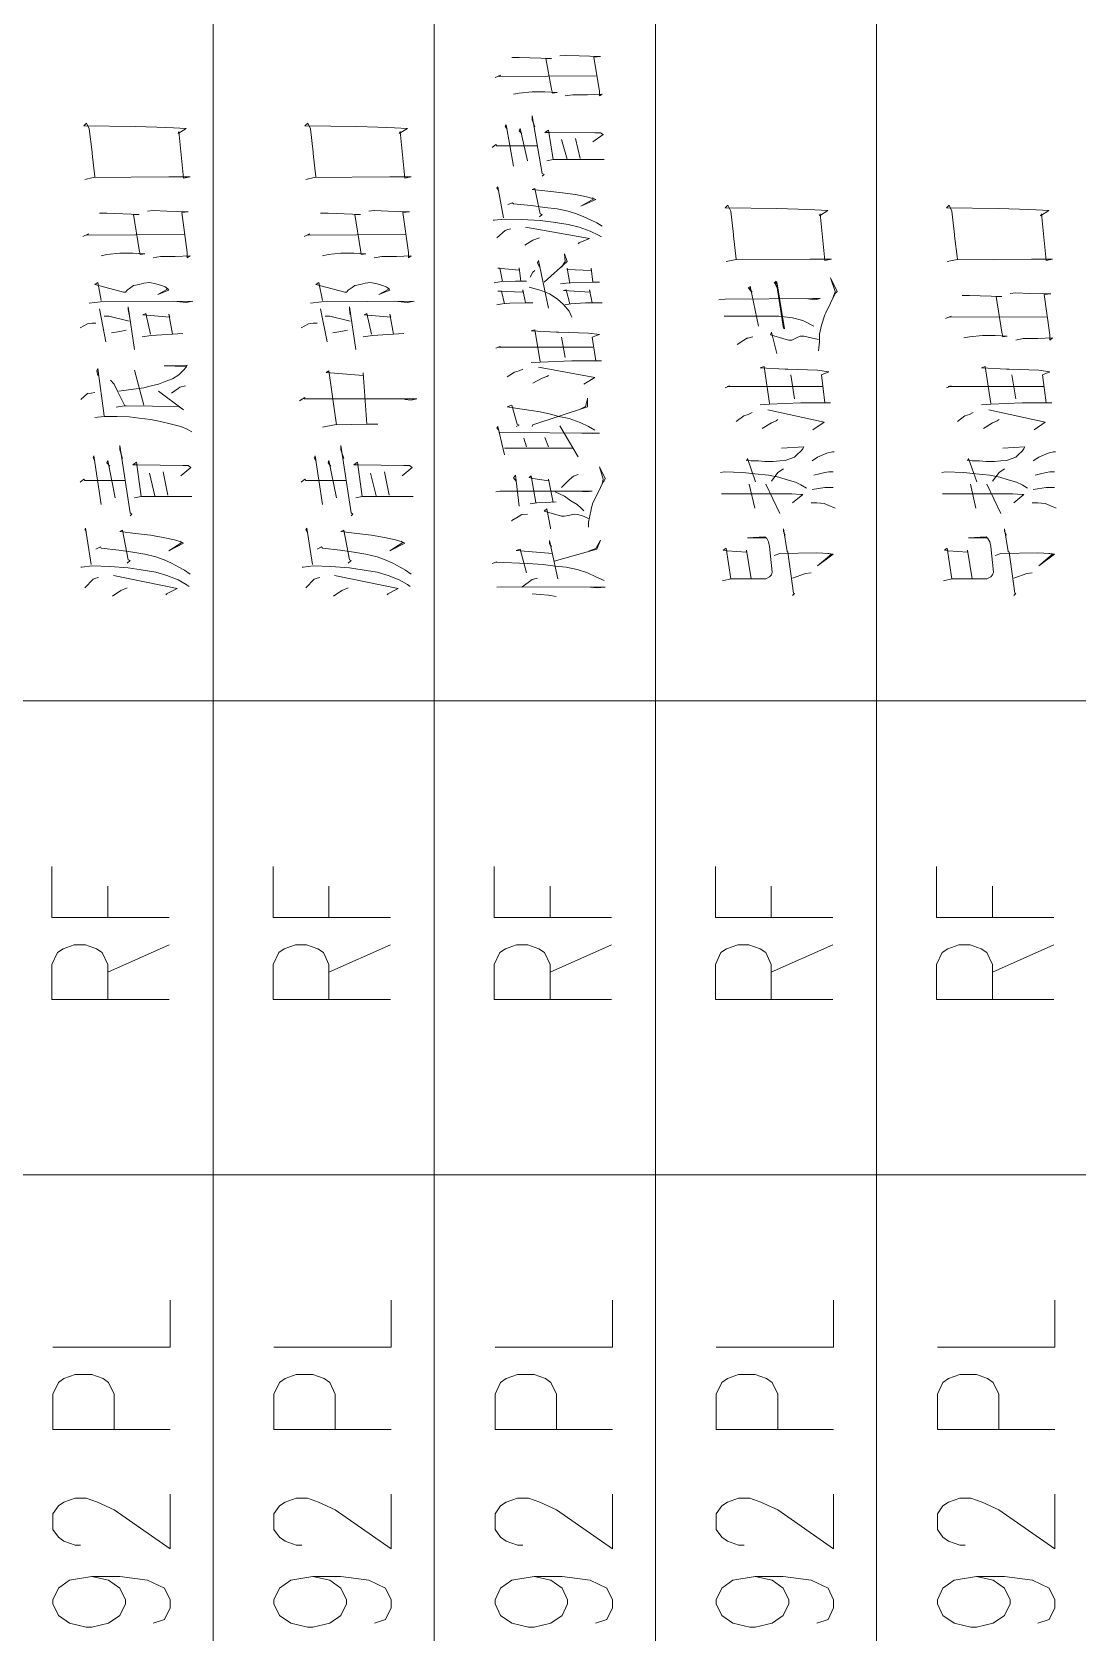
# Model space of a CAD drawing. Header units: millimetres. Extents: x 0 to 829, y 0 to 586.
# Drawn here: x 215.19 to 247.8, y 487.57 to 537.48 of the extents above; entities that cross this region are included whole.
import ezdxf

# ---------------------------------------------------------------- set-up
doc = ezdxf.new("R2010")
doc.units = ezdxf.units.MM

msp = doc.modelspace()

# ---------------------------------------------------------------- linework, layer by layer
at = {"color": 0, "lineweight": 0}
for points in [[(220.845944, 575.772139), (220.845944, 427.887694)], [(227.746278, 575.772139), (227.746278, 427.887694)], [(234.646611, 575.772139), (234.646611, 427.887694)], [(241.550472, 575.772139), (241.550472, 427.887694)], [(230.21925, 535.544889), (230.395639, 535.580167), (230.797806, 535.611917), (231.199972, 535.611917), (231.577444, 535.597806), (231.432806, 535.580167), (231.404583, 535.700111), (231.231722, 536.652611), (231.404583, 536.652611), (230.395639, 536.684361), (230.162806, 536.684361)], [(231.834972, 535.491972), (232.067806, 535.52725), (232.526417, 535.52725), (232.988556, 535.544889), (232.903889, 535.491972), (232.903889, 535.629556), (232.731028, 536.702), (232.932111, 536.719639), (232.268889, 536.737278), (231.834972, 536.754917), (231.662111, 536.737278)], [(229.644222, 536.063472), (229.817083, 536.134028), (229.760639, 536.09875), (232.815694, 536.116389)], [(216.838389, 532.881417), (217.099444, 532.944917), (219.463056, 532.962556), (219.547722, 532.962556), (220.126278, 532.962556), (219.925194, 532.92375), (219.780556, 534.377194), (219.752333, 534.317222), (220.009861, 534.475972), (219.607694, 534.497139), (219.089111, 534.518306), (218.425889, 534.539472), (216.810167, 534.557111), (216.898361, 534.63825), (216.983028, 534.458333), (217.071222, 533.731611), (217.071222, 533.689278), (217.155889, 532.962556)], [(223.738722, 532.881417), (223.999778, 532.944917), (226.363389, 532.962556), (226.451583, 532.962556), (227.026611, 532.962556), (226.825528, 532.92375), (226.680889, 534.377194), (226.652667, 534.317222), (226.913722, 534.475972), (226.508028, 534.497139), (225.989444, 534.518306), (225.326222, 534.539472), (223.7105, 534.557111), (223.798694, 534.63825), (223.883361, 534.458333), (223.971556, 533.731611), (223.971556, 533.689278), (224.056222, 532.962556)], [(230.21925, 533.294167), (229.989944, 534.592389), (229.961722, 534.539472), (230.018167, 534.454806)], [(231.115306, 532.983722), (231.17175, 533.036639), (231.115306, 533.071917), (230.797806, 534.871083), (230.797806, 534.747611), (230.882472, 534.521833)], [(230.653167, 533.467028), (230.423861, 534.472444), (230.395639, 534.401889), (230.480306, 534.317222)], [(231.461028, 533.502306), (231.316389, 534.419528), (231.199972, 534.348972), (231.344611, 534.348972), (232.75925, 534.334861), (232.932111, 534.334861), (233.016778, 534.281944), (232.699278, 534.056167)], [(231.718556, 534.126722), (231.894944, 533.519944)], [(232.297111, 533.537583), (232.152472, 534.158472)], [(229.556028, 533.883306), (229.672444, 533.9715), (229.700667, 533.936222), (230.942444, 533.936222)], [(231.259944, 533.467028), (231.461028, 533.502306), (232.007833, 533.502306), (232.325333, 533.502306), (233.045, 533.502306), (232.903889, 533.502306), (232.614611, 533.502306)], [(229.905278, 531.6855), (229.732417, 532.655639), (229.700667, 532.620361), (229.760639, 532.532167)], [(231.027111, 531.720778), (231.115306, 531.791333), (231.055333, 531.808972), (230.882472, 532.602722), (230.797806, 532.567444), (231.288167, 532.518056), (231.750306, 532.465139), (232.152472, 532.412222), (232.498194, 532.345194), (232.699278, 532.292278), (232.787472, 532.257), (232.325333, 532.048861), (232.731028, 532.274639), (232.671056, 532.309917)], [(230.046389, 532.101778), (230.191028, 532.154694), (230.21925, 532.119417), (230.769583, 532.0665), (231.199972, 532.013583), (231.577444, 531.964194), (231.923167, 531.893639), (232.180694, 531.808972), (232.413528, 531.720778), (232.642833, 531.618472), (232.815694, 531.530278), (232.988556, 531.427972)], [(236.855, 530.32025), (237.112528, 530.380222), (239.476139, 530.401389), (239.564333, 530.401389), (240.139361, 530.401389), (239.938278, 530.359056), (239.793639, 531.8125), (239.765417, 531.752528), (240.026472, 531.914806), (239.620778, 531.932444), (239.102194, 531.953611), (238.438972, 531.974778), (236.826778, 531.995944), (236.911444, 532.077083), (236.999639, 531.893639), (237.084306, 531.166917), (237.084306, 531.128111), (237.1725, 530.401389)], [(243.755333, 530.32025), (244.016389, 530.380222), (246.38, 530.401389), (246.464667, 530.401389), (247.043222, 530.401389), (246.842139, 530.359056), (246.6975, 531.8125), (246.669278, 531.752528), (246.926806, 531.914806), (246.524639, 531.932444), (246.006056, 531.953611), (245.342833, 531.974778), (243.727111, 531.995944), (243.811778, 532.077083), (243.899972, 531.893639), (243.984639, 531.166917), (243.984639, 531.128111), (244.072833, 530.401389)], [(217.356972, 530.500167), (217.529833, 530.5425), (217.935528, 530.581306), (218.337694, 530.581306), (218.711639, 530.560139), (218.570528, 530.5425), (218.538778, 530.683611), (218.365917, 531.791333), (218.538778, 531.791333), (217.529833, 531.833667), (217.300528, 531.833667)], [(218.972694, 530.440194), (219.202, 530.482528), (219.664139, 530.482528), (220.126278, 530.500167), (220.038083, 530.440194), (220.038083, 530.602472), (219.865222, 531.854833), (220.069833, 531.872472), (219.406611, 531.893639), (218.972694, 531.914806), (218.799833, 531.893639)], [(224.260833, 530.500167), (224.433694, 530.5425), (224.835861, 530.581306), (225.241556, 530.581306), (225.6155, 530.560139), (225.470861, 530.5425), (225.442639, 530.683611), (225.269778, 531.791333), (225.442639, 531.791333), (224.433694, 531.833667), (224.200861, 531.833667)], [(225.873028, 530.440194), (226.105861, 530.482528), (226.564472, 530.482528), (227.026611, 530.500167), (226.941944, 530.440194), (226.941944, 530.602472), (226.769083, 531.854833), (226.970167, 531.872472), (226.306944, 531.893639), (225.873028, 531.914806), (225.700167, 531.893639)], [(229.587778, 531.618472), (229.616, 531.618472), (229.9335, 531.650222), (230.480306, 531.632583), (231.055333, 531.600833), (231.461028, 531.547917), (231.923167, 531.477361), (232.268889, 531.392694), (232.614611, 531.269222), (232.872139, 531.149278), (232.960333, 531.096361)], [(216.781944, 531.106944), (216.954806, 531.188083), (216.898361, 531.14575), (219.953417, 531.166917)], [(223.682278, 531.106944), (223.855139, 531.188083), (223.798694, 531.14575), (226.85375, 531.166917)], [(229.700667, 531.064611), (229.961722, 531.286861), (230.046389, 531.322139), (230.134583, 531.339778)], [(230.5685, 530.838833), (230.826028, 530.994056), (231.027111, 531.064611)], [(232.268889, 530.874111), (232.240667, 530.89175), (232.586389, 531.046972), (230.596722, 531.392694)], [(231.17175, 529.678194), (231.894944, 530.32025), (231.80675, 530.560139), (231.834972, 530.32025), (231.718556, 530.147389)], [(229.616, 529.660556), (229.845306, 529.695833), (230.279222, 529.713472), (230.624944, 529.713472), (230.452083, 529.713472), (230.395639, 530.12975), (230.395639, 530.059194), (229.732417, 530.112111), (229.788861, 530.112111), (229.873528, 529.695833)], [(230.741361, 529.833417), (230.826028, 529.992167), (230.882472, 530.041556)], [(231.316389, 528.866806), (230.998889, 530.355528), (230.970667, 530.284972), (231.027111, 530.147389)], [(231.690333, 529.628806), (231.951389, 529.660556), (232.903889, 529.678194), (232.699278, 529.678194), (232.642833, 530.112111), (232.642833, 530.041556), (231.894944, 530.076833), (231.894944, 530.112111), (231.979611, 529.642917)], [(217.356972, 529.106694), (217.244083, 529.674667), (217.155889, 529.611167), (218.048417, 529.371278), (218.108389, 529.371278), (218.164833, 529.43125), (218.28125, 529.512389), (218.365917, 529.572361), (218.538778, 529.611167), (218.683417, 529.6535), (218.856278, 529.674667), (219.060889, 529.632333), (219.23375, 529.572361), (219.346639, 529.533556), (219.434833, 529.470056), (219.463056, 529.43125), (219.117333, 529.290139), (219.406611, 529.452417), (219.406611, 529.491222)], [(224.260833, 529.106694), (224.144417, 529.674667), (224.056222, 529.611167), (224.952278, 529.371278), (225.008722, 529.371278), (225.065167, 529.43125), (225.181583, 529.512389), (225.269778, 529.572361), (225.442639, 529.611167), (225.587278, 529.6535), (225.760139, 529.674667), (225.961222, 529.632333), (226.134083, 529.572361), (226.2505, 529.533556), (226.335167, 529.470056), (226.363389, 529.43125), (226.017667, 529.290139), (226.306944, 529.452417), (226.306944, 529.491222)], [(237.863944, 528.302361), (237.602889, 529.551194), (237.574667, 529.491222), (237.546444, 529.512389), (237.631111, 529.392444)], [(237.863944, 528.302361), (237.602889, 529.551194), (237.574667, 529.491222), (237.662861, 529.371278)], [(238.640056, 528.238861), (238.41075, 529.713472), (238.354306, 529.6535)], [(238.671806, 528.221222), (238.438972, 529.692306), (238.382528, 529.632333), (238.467194, 529.452417)], [(239.737194, 527.533306), (239.765417, 527.815528), (239.765417, 528.058944), (239.825389, 528.341167), (239.938278, 528.665722), (239.9665, 528.725694), (240.111139, 529.029083), (240.255778, 529.328944), (240.31575, 529.392444), (240.111139, 529.815778), (240.255778, 529.392444), (240.171111, 529.149028)], [(216.983028, 529.029083), (217.32875, 529.067889), (220.210944, 529.089056), (220.009861, 529.046722), (219.607694, 529.089056)], [(223.883361, 529.029083), (224.229083, 529.067889), (227.114806, 529.089056), (226.913722, 529.046722), (226.508028, 529.089056)], [(229.700667, 528.969111), (229.873528, 529.004389), (230.106361, 529.022028), (230.826028, 529.039667), (230.596722, 529.039667), (230.508528, 529.438306), (230.508528, 529.36775), (229.732417, 529.403028), (229.845306, 529.403028), (229.9335, 529.004389)], [(230.709611, 529.522972), (231.087083, 529.420667), (231.344611, 529.314833), (231.577444, 529.159611), (231.778528, 528.98675), (231.951389, 528.778611), (232.036056, 528.588111)], [(231.834972, 528.969111), (232.007833, 529.004389), (232.469972, 529.039667), (232.558167, 529.039667), (232.988556, 529.039667), (232.671056, 529.039667), (232.586389, 529.438306), (232.614611, 529.36775), (231.778528, 529.420667), (231.863194, 529.438306), (231.979611, 529.004389)], [(236.622167, 529.127861), (236.826778, 529.149028), (239.564333, 529.170194), (239.793639, 529.170194), (239.620778, 529.127861), (239.335028, 529.170194)], [(244.273917, 527.939), (244.446778, 527.977806), (244.852472, 528.020139), (245.254639, 528.020139), (245.628583, 527.998972), (245.483944, 527.977806), (245.455722, 528.118917), (245.282861, 529.230167), (245.455722, 529.230167), (244.446778, 529.268972), (244.217472, 529.268972)], [(245.889639, 527.8755), (246.118944, 527.917833), (246.581083, 527.917833), (247.043222, 527.939), (246.955028, 527.8755), (246.955028, 528.037778), (246.782167, 529.290139), (246.98325, 529.311306), (246.320028, 529.328944), (245.889639, 529.350111), (245.716778, 529.328944)], [(217.501611, 527.815528), (217.300528, 528.845639)], [(217.445167, 528.623389), (217.589806, 528.623389), (218.224806, 528.461111)], [(218.397667, 527.575639), (218.193056, 528.905611), (218.193056, 528.824472), (218.224806, 528.665722)], [(218.626972, 527.977806), (218.91625, 528.020139), (219.896972, 528.080111), (219.579472, 528.058944), (219.463056, 528.683361), (219.491278, 528.584583), (218.655194, 528.665722), (218.743389, 528.704528), (218.888028, 528.058944)], [(224.401944, 527.815528), (224.200861, 528.845639)], [(224.3455, 528.623389), (224.490139, 528.623389), (225.125139, 528.461111)], [(225.298, 527.575639), (225.096917, 528.905611), (225.096917, 528.824472), (225.125139, 528.665722)], [(225.527306, 527.977806), (225.816583, 528.020139), (226.797306, 528.080111), (226.479806, 528.058944), (226.363389, 528.683361), (226.391611, 528.584583), (225.555528, 528.665722), (225.643722, 528.704528), (225.788361, 528.058944)], [(236.795028, 528.623389), (237.863944, 528.623389), (237.920389, 528.623389), (238.498944, 528.623389), (238.929333, 528.563417), (239.246833, 528.482278), (239.592556, 528.302361)], [(243.698889, 528.54225), (243.87175, 528.623389), (243.811778, 528.584583), (246.870361, 528.602222)], [(216.69375, 528.260028), (216.926583, 528.379972), (217.071222, 528.401139), (217.184111, 528.401139)], [(217.674472, 528.09775), (217.935528, 528.140083), (218.136611, 528.178889)], [(223.597611, 528.260028), (223.826917, 528.379972), (223.971556, 528.401139), (224.087972, 528.401139)], [(224.578333, 528.09775), (224.835861, 528.140083), (225.036944, 528.178889)], [(230.769583, 527.169944), (231.055333, 527.187583), (232.036056, 527.222861), (232.671056, 527.222861), (232.960333, 527.222861), (232.787472, 527.222861), (232.671056, 527.967222), (232.903889, 528.051889), (232.558167, 528.087167), (231.633889, 528.122444), (231.545694, 528.122444), (230.769583, 528.157722), (230.882472, 528.193), (231.055333, 527.205222)], [(238.438972, 527.452167), (238.266111, 528.118917), (238.237889, 528.037778), (238.72825, 527.896667), (238.812917, 527.8755), (238.901111, 527.8755), (239.04575, 527.939), (239.162167, 527.998972), (239.275056, 527.998972), (239.737194, 527.896667)], [(229.672444, 527.6215), (229.817083, 527.670889), (229.732417, 527.656778), (232.699278, 527.656778)], [(231.718556, 527.967222), (231.834972, 527.325167)], [(237.200722, 527.734389), (237.401806, 527.8755), (237.518222, 527.939)], [(237.49, 527.917833), (237.691083, 527.977806)], [(217.907306, 526.280944), (218.365917, 526.344444), (218.683417, 526.38325), (218.91625, 526.443222), (219.145556, 526.503194), (219.346639, 526.584333), (219.579472, 526.665472), (219.780556, 526.785417), (219.925194, 526.930056), (220.009861, 527.028833), (220.038083, 527.088806), (219.318417, 527.071167), (220.009861, 527.05)], [(237.920389, 525.857611), (238.209667, 525.878778), (239.190389, 525.917583), (239.825389, 525.917583), (240.111139, 525.917583), (239.938278, 525.917583), (239.825389, 526.785417), (240.054694, 526.887722), (239.708972, 526.930056), (238.784694, 526.968861), (238.700028, 526.968861), (237.920389, 527.007667), (238.036806, 527.05), (238.209667, 525.899944)], [(244.820722, 525.857611), (245.11, 525.878778), (246.090722, 525.917583), (246.725722, 525.917583), (247.015, 525.917583), (246.842139, 525.917583), (246.725722, 526.785417), (246.955028, 526.887722), (246.609306, 526.930056), (245.688556, 526.968861), (245.600361, 526.968861), (244.820722, 527.007667), (244.937139, 527.05), (245.11, 525.899944)], [(217.445167, 525.515417), (217.244083, 526.990028), (217.212333, 526.908889), (217.244083, 526.767778)], [(217.64625, 526.626667), (217.762667, 526.503194), (217.875556, 526.263306), (218.080167, 525.839972)], [(218.397667, 526.930056), (218.683417, 525.839972)], [(224.691222, 525.233194), (224.461917, 526.908889), (224.373722, 526.866556), (225.527306, 526.767778), (225.527306, 526.848917), (225.643722, 525.254361)], [(230.018167, 526.721917), (230.251, 526.877139), (230.395639, 526.912417), (230.508528, 526.961806)], [(230.826028, 526.531417), (231.115306, 526.686639), (231.259944, 526.739556), (231.316389, 526.771306)], [(232.413528, 526.496139), (232.75925, 526.704278), (230.998889, 527.032361)], [(238.872889, 526.785417), (238.989306, 526.041056)], [(245.773222, 526.785417), (245.889639, 526.041056)], [(216.721972, 526.019889), (216.926583, 526.203333), (217.039472, 526.220972), (217.155889, 526.242139)], [(217.819111, 525.776472), (218.080167, 525.818806), (218.136611, 525.818806), (219.780556, 525.797639), (219.925194, 525.698861), (219.145556, 526.280944)], [(219.547722, 526.220972), (219.752333, 526.362083), (219.808778, 526.404417), (219.981639, 526.443222)], [(223.537639, 525.981083), (223.7105, 526.079861), (223.682278, 526.041056), (227.199472, 526.041056), (227.026611, 525.998722), (226.825528, 526.019889)], [(230.797806, 525.180278), (230.826028, 525.233194), (232.526417, 525.787056), (232.526417, 526.062222), (232.526417, 526.030472), (232.469972, 525.804694), (232.297111, 525.7165)], [(236.826778, 526.38325), (236.967889, 526.443222), (236.883222, 526.425583), (239.853611, 526.425583)], [(243.727111, 526.38325), (243.87175, 526.443222), (243.783556, 526.425583), (246.753944, 526.425583)], [(230.307444, 525.180278), (230.395639, 525.215556), (230.335667, 525.250833), (230.162806, 525.839972), (230.018167, 525.787056), (230.279222, 525.751778), (230.769583, 525.681222), (231.055333, 525.631833), (231.372833, 525.561278), (231.633889, 525.49425), (231.951389, 525.423694), (232.297111, 525.30375), (232.558167, 525.180278), (232.75925, 525.060333)], [(237.1725, 525.3355), (237.401806, 525.515417), (237.546444, 525.554222), (237.662861, 525.617722)], [(239.564333, 525.070917), (239.910056, 525.314333), (238.153222, 525.698861)], [(244.072833, 525.3355), (244.302139, 525.515417), (244.446778, 525.554222), (244.563194, 525.617722)], [(246.464667, 525.070917), (246.810389, 525.314333), (245.053556, 525.698861)], [(217.155889, 525.455444), (217.445167, 525.49425), (217.847333, 525.49425), (218.224806, 525.476611), (218.538778, 525.434278), (218.888028, 525.395472), (219.202, 525.3355), (219.547722, 525.254361), (219.837, 525.173222), (220.038083, 525.092083), (220.182722, 525.010944)], [(224.260833, 525.152056), (224.634778, 525.233194), (225.671944, 525.254361), (225.989444, 525.254361)], [(229.9335, 524.298333), (229.732417, 525.180278), (229.700667, 525.130889), (229.760639, 525.060333)], [(232.240667, 524.231306), (231.662111, 525.197917)], [(237.976833, 525.11325), (238.266111, 525.293167), (238.41075, 525.353139), (238.467194, 525.395472)], [(244.880694, 525.11325), (245.166444, 525.293167), (245.311083, 525.353139), (245.371056, 525.395472)], [(218.253028, 522.386278), (218.309472, 522.44625), (218.253028, 522.488583), (217.935528, 524.587611), (217.935528, 524.4465), (218.020194, 524.181917)], [(225.153361, 522.386278), (225.209806, 522.44625), (225.153361, 522.488583), (224.835861, 524.587611), (224.835861, 524.4465), (224.924056, 524.181917)], [(229.788861, 524.989778), (232.903889, 524.972139), (232.699278, 524.9545), (232.353556, 524.972139)], [(230.53675, 524.816917), (230.624944, 524.54175)], [(231.199972, 524.834556), (231.316389, 524.54175)], [(217.356972, 522.749639), (217.127667, 524.263056), (217.099444, 524.203083), (217.155889, 524.104306)], [(217.790889, 522.950722), (217.561583, 524.121944), (217.529833, 524.040806), (217.618028, 523.942028)], [(218.59875, 522.993056), (218.454111, 524.061972), (218.337694, 523.980833), (218.482333, 523.980833), (219.896972, 523.959667), (220.069833, 523.959667), (220.1545, 523.899694), (219.837, 523.638639)], [(224.260833, 522.749639), (224.028, 524.263056), (223.999778, 524.203083), (224.056222, 524.104306)], [(224.691222, 522.950722), (224.461917, 524.121944), (224.433694, 524.040806), (224.518361, 523.942028)], [(225.499083, 522.993056), (225.354444, 524.061972), (225.241556, 523.980833), (225.382667, 523.980833), (226.797306, 523.959667), (226.970167, 523.959667), (227.054833, 523.899694), (226.740861, 523.638639)], [(229.9335, 524.506472), (232.067806, 524.506472)], [(237.77575, 523.455194), (237.518222, 524.181917), (237.49, 524.121944), (237.631111, 524.104306), (237.863944, 524.104306), (238.065028, 524.083139), (238.326083, 524.083139), (238.527167, 524.104306), (238.700028, 524.121944), (238.844667, 524.164278), (238.989306, 524.22425), (239.073972, 524.305389), (239.190389, 524.404167), (239.246833, 524.485306), (239.275056, 524.545278), (238.583611, 524.506472)], [(239.536111, 524.104306), (239.708972, 524.22425), (239.853611, 524.284222), (239.99825, 524.344194), (240.171111, 524.386528), (240.227556, 524.386528)], [(244.679611, 523.455194), (244.418556, 524.181917), (244.390333, 524.121944), (244.534972, 524.104306), (244.764278, 524.104306), (244.965361, 524.083139), (245.226417, 524.083139), (245.4275, 524.104306), (245.600361, 524.121944), (245.745, 524.164278), (245.889639, 524.22425), (245.974306, 524.305389), (246.090722, 524.404167), (246.147167, 524.485306), (246.178917, 524.545278), (245.483944, 524.506472)], [(246.436444, 524.104306), (246.609306, 524.22425), (246.753944, 524.284222), (246.898583, 524.344194), (247.071444, 524.386528), (247.127889, 524.386528)], [(218.856278, 523.719778), (219.029139, 523.014222)], [(219.434833, 523.031861), (219.290194, 523.758583)], [(225.760139, 523.719778), (225.933, 523.014222)], [(226.335167, 523.031861), (226.190528, 523.758583)], [(230.395639, 522.689667), (230.279222, 523.659806), (230.21925, 523.571611), (230.307444, 523.469306)], [(230.914222, 522.809611), (230.769583, 523.642167), (230.709611, 523.58925), (230.826028, 523.553972), (231.316389, 523.486944), (231.316389, 523.536333), (231.461028, 522.809611)], [(231.718556, 523.278806), (231.951389, 523.518694), (232.096028, 523.624528), (232.240667, 523.677444)], [(232.558167, 522.0335), (232.558167, 522.188722), (232.586389, 522.343944), (232.642833, 522.587361), (232.642833, 522.605), (232.699278, 522.791972), (232.815694, 523.035389), (232.932111, 523.278806), (233.016778, 523.451667), (233.045, 523.486944), (233.07675, 523.553972), (232.903889, 523.917333), (233.016778, 523.536333), (232.988556, 523.381111)], [(236.682139, 523.740944), (236.795028, 523.758583), (237.373583, 523.740944), (237.747528, 523.698611), (238.181444, 523.659806), (238.498944, 523.599833), (238.756472, 523.518694), (239.017528, 523.437556), (239.190389, 523.356417), (239.36325, 523.254111)], [(238.266111, 523.476361), (238.467194, 523.740944), (238.640056, 523.860889)], [(239.592556, 523.659806), (239.765417, 523.698611), (239.938278, 523.740944), (240.054694, 523.758583), (240.199333, 523.758583)], [(243.582472, 523.740944), (243.698889, 523.758583), (244.273917, 523.740944), (244.647861, 523.698611), (245.081778, 523.659806), (245.399278, 523.599833), (245.656806, 523.518694), (245.917861, 523.437556), (246.090722, 523.356417), (246.263583, 523.254111)], [(245.166444, 523.476361), (245.371056, 523.740944), (245.543917, 523.860889)], [(246.492889, 523.659806), (246.669278, 523.698611), (246.842139, 523.740944), (246.955028, 523.758583), (247.099667, 523.758583)], [(216.69375, 523.437556), (216.810167, 523.536333), (216.838389, 523.497528), (218.080167, 523.497528)], [(223.597611, 523.437556), (223.7105, 523.536333), (223.738722, 523.497528), (224.9805, 523.497528)], [(229.672444, 523.141222), (229.788861, 523.155333), (232.671056, 523.155333), (232.498194, 523.141222), (232.240667, 523.155333)], [(231.517472, 523.141222), (231.80675, 523.000111), (232.007833, 522.862528), (232.208917, 522.742583), (232.325333, 522.63675), (232.413528, 522.552083)], [(236.710361, 523.074194), (238.527167, 523.074194), (238.901111, 523.074194), (239.190389, 523.053028), (239.246833, 523.053028), (238.929333, 522.791972)], [(237.747528, 522.629694), (237.574667, 523.377583)], [(238.527167, 522.467417), (238.09325, 523.377583)], [(239.536111, 523.215306), (239.938278, 523.275278), (240.111139, 523.275278), (240.199333, 523.275278)], [(243.610694, 523.074194), (245.4275, 523.074194), (245.801444, 523.074194), (246.090722, 523.053028), (246.147167, 523.053028), (245.829667, 522.791972)], [(244.647861, 522.629694), (244.475, 523.377583)], [(245.4275, 522.467417), (244.993583, 523.377583)], [(246.436444, 523.215306), (246.842139, 523.275278), (247.015, 523.275278), (247.099667, 523.275278)], [(218.397667, 522.950722), (218.59875, 522.993056), (219.145556, 522.993056), (219.463056, 522.993056), (220.182722, 522.993056), (220.038083, 522.993056), (219.752333, 522.993056)], [(225.298, 522.950722), (225.499083, 522.993056), (226.045889, 522.993056), (226.363389, 522.993056), (227.086583, 522.993056), (226.941944, 522.993056), (226.652667, 522.993056)], [(230.741361, 522.760222), (230.942444, 522.791972), (231.231722, 522.809611), (231.545694, 522.82725)], [(231.372833, 521.980583), (231.372833, 522.015861), (231.259944, 522.605), (231.17175, 522.534444), (231.718556, 522.379222), (231.80675, 522.379222), (231.923167, 522.396861), (232.067806, 522.428611), (232.12425, 522.44625), (232.208917, 522.428611), (232.353556, 522.396861), (232.558167, 522.308667)], [(239.507889, 522.791972), (239.68075, 522.791972), (239.910056, 522.770806), (240.054694, 522.710833), (240.255778, 522.629694)], [(246.408222, 522.791972), (246.581083, 522.791972), (246.810389, 522.770806), (246.955028, 522.710833), (247.156111, 522.629694)], [(230.162806, 522.224), (230.162806, 522.241639), (230.363889, 522.361583), (230.480306, 522.428611), (230.653167, 522.44625)], [(217.039472, 520.872861), (216.866611, 522.005278), (216.838389, 521.962944), (216.898361, 521.860639)], [(218.164833, 520.915194), (218.253028, 520.992806), (218.193056, 521.013972), (218.020194, 521.941778), (217.935528, 521.902972), (218.425889, 521.843), (218.888028, 521.783028), (219.290194, 521.719528), (219.635917, 521.641917), (219.837, 521.578417), (219.925194, 521.539611), (219.463056, 521.296194), (219.865222, 521.560778), (219.808778, 521.599583)], [(223.943333, 520.872861), (223.770472, 522.005278), (223.738722, 521.962944), (223.798694, 521.860639)], [(225.065167, 520.915194), (225.153361, 520.992806), (225.096917, 521.013972), (224.924056, 521.941778), (224.835861, 521.902972), (225.326222, 521.843), (225.788361, 521.783028), (226.190528, 521.719528), (226.53625, 521.641917), (226.740861, 521.578417), (226.825528, 521.539611), (226.363389, 521.296194), (226.769083, 521.560778), (226.709111, 521.599583)], [(231.605667, 520.424833), (231.344611, 521.617222), (231.344611, 521.529028), (231.404583, 521.426722)], [(231.48925, 520.978694), (232.815694, 521.356167), (232.932111, 521.634861), (232.787472, 521.373806), (232.558167, 521.289139)], [(236.738583, 520.368389), (236.999639, 520.428361), (238.09325, 520.428361), (238.209667, 520.488333), (238.266111, 520.551833), (238.294333, 520.629444), (238.209667, 521.437306), (238.181444, 521.578417), (238.121472, 521.680722), (238.065028, 521.740694), (237.518222, 521.701889), (238.09325, 521.701889)], [(238.929333, 519.902722), (238.989306, 519.966222), (238.957556, 519.983861), (238.784694, 521.257389), (238.756472, 521.278556), (238.640056, 521.984111), (238.640056, 521.902972), (238.700028, 521.783028)], [(243.638917, 520.368389), (243.899972, 520.428361), (244.993583, 520.428361), (245.11, 520.488333), (245.166444, 520.551833), (245.198194, 520.629444), (245.11, 521.437306), (245.081778, 521.578417), (245.025333, 521.680722), (244.965361, 521.740694), (244.418556, 521.701889), (244.993583, 521.701889)], [(245.829667, 519.902722), (245.889639, 519.966222), (245.861417, 519.983861), (245.688556, 521.257389), (245.656806, 521.278556), (245.543917, 521.984111), (245.543917, 521.902972), (245.600361, 521.783028)], [(217.184111, 521.356167), (217.32875, 521.419667), (217.356972, 521.377333), (217.907306, 521.317361), (218.337694, 521.257389), (218.711639, 521.197417), (219.060889, 521.116278), (219.318417, 521.013972), (219.547722, 520.915194), (219.780556, 520.791722), (219.953417, 520.692944), (220.126278, 520.569472)], [(224.087972, 521.356167), (224.229083, 521.419667), (224.260833, 521.377333), (224.807639, 521.317361), (225.241556, 521.257389), (225.6155, 521.197417), (225.961222, 521.116278), (226.21875, 521.013972), (226.451583, 520.915194), (226.680889, 520.791722), (226.85375, 520.692944), (227.026611, 520.569472)], [(230.624944, 520.615333), (230.423861, 521.356167), (230.307444, 521.306778), (231.432806, 521.218583)], [(236.999639, 520.428361), (236.855, 521.377333), (236.766806, 521.317361), (236.883222, 521.296194), (237.49, 521.257389), (237.49, 521.317361), (237.631111, 520.428361)], [(238.354306, 521.155083), (238.527167, 521.215056), (239.68075, 521.236222), (240.054694, 521.215056), (240.199333, 521.197417), (239.708972, 520.834056), (240.139361, 521.197417), (240.026472, 521.215056)], [(243.899972, 520.428361), (243.755333, 521.377333), (243.667139, 521.317361), (243.783556, 521.296194), (244.390333, 521.257389), (244.390333, 521.317361), (244.534972, 520.428361)], [(245.254639, 521.155083), (245.4275, 521.215056), (246.581083, 521.236222), (246.955028, 521.215056), (247.099667, 521.197417), (246.609306, 520.834056), (247.043222, 521.197417), (246.926806, 521.215056)], [(216.721972, 520.791722), (216.753722, 520.791722), (217.071222, 520.834056), (217.618028, 520.812889), (218.193056, 520.770556), (218.59875, 520.710583), (219.060889, 520.629444), (219.406611, 520.530667), (219.752333, 520.389556), (220.009861, 520.248444), (220.098056, 520.188472)], [(223.625833, 520.791722), (223.654056, 520.791722), (223.971556, 520.834056), (224.518361, 520.812889), (225.096917, 520.770556), (225.499083, 520.710583), (225.961222, 520.629444), (226.306944, 520.530667), (226.652667, 520.389556), (226.913722, 520.248444), (226.998389, 520.188472)], [(229.556028, 520.908139), (229.700667, 520.961056), (229.672444, 520.943417), (230.653167, 520.908139), (231.143528, 520.872861), (231.517472, 520.819944), (231.863194, 520.788194), (232.208917, 520.717639), (232.526417, 520.615333), (232.787472, 520.491861), (233.045, 520.371917)], [(238.929333, 520.449528), (239.335028, 520.590639), (239.507889, 520.611806)], [(245.829667, 520.449528), (246.235361, 520.590639), (246.408222, 520.611806)], [(216.838389, 520.146139), (217.099444, 520.410722), (217.184111, 520.449528), (217.272306, 520.470694)], [(217.702694, 519.885083), (217.96375, 520.065), (218.164833, 520.146139)], [(219.406611, 519.923889), (219.374861, 519.945056), (219.724111, 520.124972), (217.734444, 520.530667)], [(223.738722, 520.146139), (223.999778, 520.410722), (224.087972, 520.449528), (224.172639, 520.470694)], [(224.606556, 519.885083), (224.864083, 520.065), (225.065167, 520.146139)], [(226.306944, 519.923889), (226.278722, 519.945056), (226.624444, 520.124972), (224.634778, 520.530667)], [(229.700667, 520.163778), (229.845306, 520.181417), (233.07675, 520.163778), (232.815694, 520.146139), (232.614611, 520.163778)], [(230.480306, 520.163778), (230.797806, 520.407194), (230.970667, 520.442472)], [(230.797806, 519.955639), (231.055333, 519.938), (231.316389, 519.920361), (231.545694, 519.870972)], [(192.253306, 516.618361), (303.660528, 516.618361)], [(219.477167, 509.866194), (215.815333, 509.866194), (215.815333, 511.450167)], [(226.3775, 509.866194), (222.715667, 509.866194), (222.715667, 511.450167)], [(233.281361, 509.866194), (229.619528, 509.866194), (229.619528, 511.450167)], [(240.181694, 509.866194), (236.519861, 509.866194), (236.519861, 511.450167)], [(247.082028, 509.866194), (243.420194, 509.866194), (243.420194, 511.450167)], [(217.558056, 509.866194), (217.558056, 510.839861)], [(224.461917, 509.866194), (224.461917, 510.839861)], [(231.36225, 509.866194), (231.36225, 510.839861)], [(238.262583, 509.866194), (238.262583, 510.839861)], [(245.166444, 509.866194), (245.166444, 510.839861)], [(219.477167, 507.3015), (215.815333, 507.3015), (215.815333, 508.398639), (215.988194, 508.765528), (216.164583, 508.889), (216.513833, 509.008944), (216.863083, 509.008944), (217.208806, 508.889), (217.385194, 508.765528), (217.558056, 508.398639), (217.558056, 507.3015)], [(217.558056, 508.155222), (219.477167, 509.008944)], [(226.3775, 507.3015), (222.715667, 507.3015), (222.715667, 508.398639), (222.892056, 508.765528), (223.064917, 508.889), (223.414167, 509.008944), (223.763417, 509.008944), (224.112667, 508.889), (224.285528, 508.765528), (224.461917, 508.398639), (224.461917, 507.3015)], [(224.461917, 508.155222), (226.3775, 509.008944)], [(233.281361, 507.3015), (229.619528, 507.3015), (229.619528, 508.398639), (229.792389, 508.765528), (229.96525, 508.889), (230.3145, 509.008944), (230.66375, 509.008944), (231.013, 508.889), (231.185861, 508.765528), (231.36225, 508.398639), (231.36225, 507.3015)], [(231.36225, 508.155222), (233.281361, 509.008944)], [(240.181694, 507.3015), (236.519861, 507.3015), (236.519861, 508.398639), (236.692722, 508.765528), (236.869111, 508.889), (237.218361, 509.008944), (237.564083, 509.008944), (237.913333, 508.889), (238.089722, 508.765528), (238.262583, 508.398639), (238.262583, 507.3015)], [(238.262583, 508.155222), (240.181694, 509.008944)], [(247.082028, 507.3015), (243.420194, 507.3015), (243.420194, 508.398639), (243.596583, 508.765528), (243.769444, 508.889), (244.118694, 509.008944), (244.467944, 509.008944), (244.817194, 508.889), (244.990056, 508.765528), (245.166444, 508.398639), (245.166444, 507.3015)], [(245.166444, 508.155222), (247.082028, 509.008944)], [(192.253306, 501.829917), (303.660528, 501.829917)], [(215.840028, 496.460639), (219.501861, 496.460639), (219.501861, 497.924667)], [(222.740361, 496.460639), (226.402194, 496.460639), (226.402194, 497.924667)], [(229.644222, 496.460639), (233.306056, 496.460639), (233.306056, 497.924667)], [(236.544556, 496.460639), (240.206389, 496.460639), (240.206389, 497.924667)], [(243.444889, 496.460639), (247.106722, 496.460639), (247.106722, 497.924667)], [(219.501861, 493.895944), (215.840028, 493.895944), (215.840028, 494.996611), (216.016417, 495.359972), (216.189278, 495.483444), (216.538528, 495.606917), (217.060639, 495.606917), (217.409889, 495.483444), (217.58275, 495.359972), (217.759139, 494.996611), (217.759139, 493.895944)], [(226.402194, 493.895944), (222.740361, 493.895944), (222.740361, 494.996611), (222.91675, 495.359972), (223.089611, 495.483444), (223.438861, 495.606917), (223.960972, 495.606917), (224.310222, 495.483444), (224.486611, 495.359972), (224.659472, 494.996611), (224.659472, 493.895944)], [(233.306056, 493.895944), (229.644222, 493.895944), (229.644222, 494.996611), (229.817083, 495.359972), (229.993472, 495.483444), (230.339194, 495.606917), (230.864833, 495.606917), (231.214083, 495.483444), (231.386944, 495.359972), (231.559806, 494.996611), (231.559806, 493.895944)], [(240.206389, 493.895944), (236.544556, 493.895944), (236.544556, 494.996611), (236.717417, 495.359972), (236.893806, 495.483444), (237.243056, 495.606917), (237.765167, 495.606917), (238.114417, 495.483444), (238.287278, 495.359972), (238.463667, 494.996611), (238.463667, 493.895944)], [(247.106722, 493.895944), (243.444889, 493.895944), (243.444889, 494.996611), (243.621278, 495.359972), (243.794139, 495.483444), (244.143389, 495.606917), (244.6655, 495.606917), (245.01475, 495.483444), (245.191139, 495.359972), (245.364, 494.996611), (245.364, 493.895944)], [(216.711389, 490.287028), (216.538528, 490.287028), (216.189278, 490.406972), (216.016417, 490.530444), (215.840028, 490.773861), (215.840028, 491.260694), (216.016417, 491.507639), (216.189278, 491.627583), (216.538528, 491.751056), (216.887778, 491.751056), (217.237028, 491.627583), (217.759139, 491.384167), (219.501861, 490.163556), (219.501861, 491.871)], [(223.61525, 490.287028), (223.438861, 490.287028), (223.089611, 490.406972), (222.91675, 490.530444), (222.740361, 490.773861), (222.740361, 491.260694), (222.91675, 491.507639), (223.089611, 491.627583), (223.438861, 491.751056), (223.788111, 491.751056), (224.137361, 491.627583), (224.659472, 491.384167), (226.402194, 490.163556), (226.402194, 491.871)], [(230.515583, 490.287028), (230.339194, 490.287028), (229.993472, 490.406972), (229.817083, 490.530444), (229.644222, 490.773861), (229.644222, 491.260694), (229.817083, 491.507639), (229.993472, 491.627583), (230.339194, 491.751056), (230.688444, 491.751056), (231.037694, 491.627583), (231.559806, 491.384167), (233.306056, 490.163556), (233.306056, 491.871)], [(237.415917, 490.287028), (237.243056, 490.287028), (236.893806, 490.406972), (236.717417, 490.530444), (236.544556, 490.773861), (236.544556, 491.260694), (236.717417, 491.507639), (236.893806, 491.627583), (237.243056, 491.751056), (237.592306, 491.751056), (237.938028, 491.627583), (238.463667, 491.384167), (240.206389, 490.163556), (240.206389, 491.871)], [(244.31625, 490.287028), (244.143389, 490.287028), (243.794139, 490.406972), (243.621278, 490.530444), (243.444889, 490.773861), (243.444889, 491.260694), (243.621278, 491.507639), (243.794139, 491.627583), (244.143389, 491.751056), (244.492639, 491.751056), (244.841889, 491.627583), (245.364, 491.384167), (247.106722, 490.163556), (247.106722, 491.871)], [(217.060639, 489.309833), (217.58275, 489.186361), (217.932, 488.942944), (218.108389, 488.576056), (218.108389, 488.456111), (217.932, 488.089222), (217.58275, 487.845806), (217.060639, 487.722333), (216.887778, 487.722333), (216.362139, 487.845806), (216.016417, 488.089222), (215.840028, 488.456111), (215.840028, 488.576056), (216.016417, 488.942944), (216.362139, 489.186361), (217.060639, 489.309833), (217.932, 489.309833), (218.803361, 489.186361), (219.329, 488.942944), (219.501861, 488.576056), (219.501861, 488.332639), (219.329, 487.96575), (218.97975, 487.845806)], [(223.960972, 489.309833), (224.486611, 489.186361), (224.835861, 488.942944), (225.008722, 488.576056), (225.008722, 488.456111), (224.835861, 488.089222), (224.486611, 487.845806), (223.960972, 487.722333), (223.788111, 487.722333), (223.266, 487.845806), (222.91675, 488.089222), (222.740361, 488.456111), (222.740361, 488.576056), (222.91675, 488.942944), (223.266, 489.186361), (223.960972, 489.309833), (224.835861, 489.309833), (225.707222, 489.186361), (226.229333, 488.942944), (226.402194, 488.576056), (226.402194, 488.332639), (226.229333, 487.96575), (225.880083, 487.845806)], [(230.864833, 489.309833), (231.386944, 489.186361), (231.736194, 488.942944), (231.909056, 488.576056), (231.909056, 488.456111), (231.736194, 488.089222), (231.386944, 487.845806), (230.864833, 487.722333), (230.688444, 487.722333), (230.166333, 487.845806), (229.817083, 488.089222), (229.644222, 488.456111), (229.644222, 488.576056), (229.817083, 488.942944), (230.166333, 489.186361), (230.864833, 489.309833), (231.736194, 489.309833), (232.607556, 489.186361), (233.129667, 488.942944), (233.306056, 488.576056), (233.306056, 488.332639), (233.129667, 487.96575), (232.780417, 487.845806)], [(237.765167, 489.309833), (238.287278, 489.186361), (238.636528, 488.942944), (238.812917, 488.576056), (238.812917, 488.456111), (238.636528, 488.089222), (238.287278, 487.845806), (237.765167, 487.722333), (237.592306, 487.722333), (237.066667, 487.845806), (236.717417, 488.089222), (236.544556, 488.456111), (236.544556, 488.576056), (236.717417, 488.942944), (237.066667, 489.186361), (237.765167, 489.309833), (238.636528, 489.309833), (239.507889, 489.186361), (240.033528, 488.942944), (240.206389, 488.576056), (240.206389, 488.332639), (240.033528, 487.96575), (239.684278, 487.845806)], [(244.6655, 489.309833), (245.191139, 489.186361), (245.540389, 488.942944), (245.71325, 488.576056), (245.71325, 488.456111), (245.540389, 488.089222), (245.191139, 487.845806), (244.6655, 487.722333), (244.492639, 487.722333), (243.970528, 487.845806), (243.621278, 488.089222), (243.444889, 488.456111), (243.444889, 488.576056), (243.621278, 488.942944), (243.970528, 489.186361), (244.6655, 489.309833), (245.540389, 489.309833), (246.41175, 489.186361), (246.933861, 488.942944), (247.106722, 488.576056), (247.106722, 488.332639), (246.933861, 487.96575), (246.584611, 487.845806)]]:
    msp.add_lwpolyline(points, dxfattribs=at)

doc.saveas('drawing.dxf')
